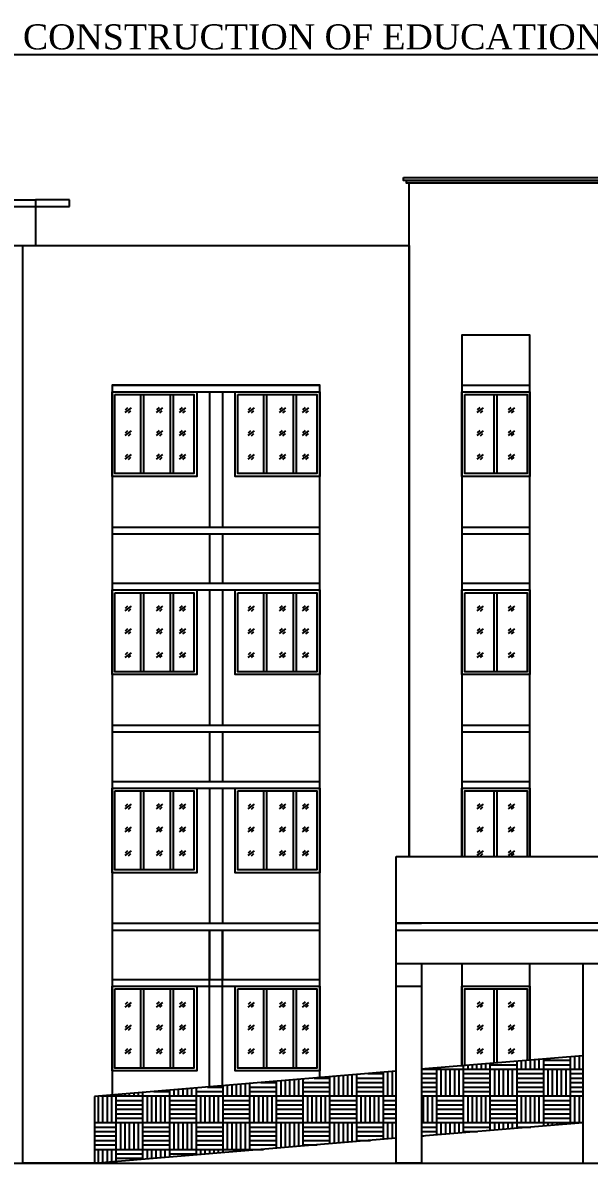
# Model space of a CAD drawing. Header units: metres. Extents: x -53 to 471, y -924 to -843.
# Drawn here: x 402.96 to 413.14, y -863.44 to -842.95 of the extents above; entities that cross this region are included whole.
import ezdxf

# ---------------------------------------------------------------- set-up
doc = ezdxf.new("R2010")
doc.units = ezdxf.units.M
doc.header["$MEASUREMENT"] = 0
doc.styles.add('Isa-', font='times.ttf')

msp = doc.modelspace()

# ---------------------------------------------------------------- hatches: boundary and pattern name
h = msp.add_hatch()
h.set_pattern_fill('AR-PARQ1', color=256, scale=0.04, style=0)
h.set_pattern_definition([(90, (0, 0.3327), (-0.48, 0.48), [0.48, -0.48]), (90, (0.08, 0.3327), (-0.48, 0.48), [0.48, -0.48]), (90, (0.16, 0.3327), (-0.48, 0.48), [0.48, -0.48]), (90, (0.24, 0.3327), (-0.48, 0.48), [0.48, -0.48]), (90, (0.32, 0.3327), (-0.48, 0.48), [0.48, -0.48]), (90, (0.4, 0.3327), (-0.48, 0.48), [0.48, -0.48]), (90, (0.48, 0.3327), (-0.48, 0.48), [0.48, -0.48]), (0, (0, 0.8127), (0.48, -0.48), [0.48, -0.48]), (0, (0, 0.8927), (0.48, -0.48), [0.48, -0.48]), (0, (0, 0.9727), (0.48, -0.48), [0.48, -0.48]), (0, (0, 1.0527), (0.48, -0.48), [0.48, -0.48]), (0, (0, 1.1327), (0.48, -0.48), [0.48, -0.48]), (0, (0, 1.2127), (0.48, -0.48), [0.48, -0.48]), (0, (0, 1.2927), (0.48, -0.48), [0.48, -0.48])])
h.paths.add_polyline_path([(404.30186, -863.43573), (409.67195, -862.98822), (409.67195, -861.78406), (404.25195, -862.23573), (404.25195, -863.43573)])
h.paths.add_polyline_path([(413.02195, -862.70905), (413.02195, -861.50489), (410.12195, -861.74656), (410.12195, -862.95072)])
h.paths.add_polyline_path([(413.47195, -861.48573), (413.47195, -862.68573), (415.25195, -862.68573), (415.25195, -861.48573)])

# ---------------------------------------------------------------- linework, layer by layer
at = {"color": 38, "ltscale": 3}
msp.add_line((409.90195, -845.72573), (413.25195, -845.72573), dxfattribs=at)
for p, q in [((394.15195, -846.12573), (403.19195, -846.12573)), ((394.15195, -846.24573), (403.19195, -846.24573)), ((403.80195, -846.12573), (403.19195, -846.12573)), ((403.19195, -846.12573), (403.19195, -846.24573)), ((403.19195, -846.24573), (403.19195, -846.94573)), ((403.19195, -846.24573), (403.80195, -846.24573)), ((403.80195, -846.24573), (403.80195, -846.12573)), ((391.22195, -846.94573), (409.90195, -846.94573)), ((391.83195, -846.94573), (409.90195, -846.94573)), ((409.90195, -849.45573), (409.90195, -848.56573)), ((404.56695, -849.45573), (408.29695, -849.45573)), ((410.85195, -849.45573), (412.07195, -849.45573)), ((404.56695, -849.57573), (408.29695, -849.57573)), ((406.31695, -849.57573), (406.31695, -852.00573)), ((406.54695, -849.57573), (406.54695, -852.00573)), ((409.90195, -852.00573), (409.90195, -849.57573)), ((410.85195, -849.57573), (412.07195, -849.57573)), ((404.79998, -849.94972), (404.91435, -849.86554)), ((404.8055, -849.90071), (404.85088, -849.85832)), ((404.85878, -849.95393), (404.90318, -849.91549)), ((405.3651, -849.94972), (405.47947, -849.86554)), ((405.37062, -849.90071), (405.416, -849.85832)), ((405.4239, -849.95393), (405.4683, -849.91549)), ((405.77859, -849.94972), (405.89296, -849.86554)), ((405.78411, -849.90071), (405.82949, -849.85832)), ((405.83739, -849.95393), (405.88179, -849.91549)), ((407.00998, -849.94972), (407.12435, -849.86554)), ((407.0155, -849.90071), (407.06088, -849.85832)), ((407.06878, -849.95393), (407.11318, -849.91549)), ((407.5751, -849.94972), (407.68947, -849.86554)), ((407.58062, -849.90071), (407.626, -849.85832)), ((407.6339, -849.95393), (407.6783, -849.91549)), ((407.98859, -849.94972), (408.10296, -849.86554)), ((407.99411, -849.90071), (408.03949, -849.85832)), ((408.04739, -849.95393), (408.09179, -849.91549)), ((404.79998, -850.36058), (404.91435, -850.27641)), ((404.8055, -850.31157), (404.85088, -850.26919)), ((404.85878, -850.36479), (404.90318, -850.32636)), ((405.3651, -850.36058), (405.47947, -850.27641)), ((405.37062, -850.31157), (405.416, -850.26919)), ((405.4239, -850.36479), (405.4683, -850.32636)), ((405.77859, -850.36058), (405.89296, -850.27641)), ((405.78411, -850.31157), (405.82949, -850.26919)), ((405.83739, -850.36479), (405.88179, -850.32636)), ((407.00998, -850.36058), (407.12435, -850.27641)), ((407.0155, -850.31157), (407.06088, -850.26919)), ((407.06878, -850.36479), (407.11318, -850.32636)), ((407.5751, -850.36058), (407.68947, -850.27641)), ((407.58062, -850.31157), (407.626, -850.26919)), ((407.6339, -850.36479), (407.6783, -850.32636)), ((407.98859, -850.36058), (408.10296, -850.27641)), ((407.99411, -850.31157), (408.03949, -850.26919)), ((408.04739, -850.36479), (408.09179, -850.32636)), ((404.79998, -850.78688), (404.91435, -850.70271)), ((404.8055, -850.73787), (404.85088, -850.69548)), ((404.85878, -850.79109), (404.90318, -850.75265)), ((405.3651, -850.78688), (405.47947, -850.70271)), ((405.37062, -850.73787), (405.416, -850.69548)), ((405.4239, -850.79109), (405.4683, -850.75265)), ((405.77859, -850.78688), (405.89296, -850.70271)), ((405.78411, -850.73787), (405.82949, -850.69548)), ((405.83739, -850.79109), (405.88179, -850.75265)), ((407.00998, -850.78688), (407.12435, -850.70271)), ((407.0155, -850.73787), (407.06088, -850.69548)), ((407.06878, -850.79109), (407.11318, -850.75265)), ((407.5751, -850.78688), (407.68947, -850.70271)), ((407.58062, -850.73787), (407.626, -850.69548)), ((407.6339, -850.79109), (407.6783, -850.75265)), ((407.98859, -850.78688), (408.10296, -850.70271)), ((407.99411, -850.73787), (408.03949, -850.69548)), ((408.04739, -850.79109), (408.09179, -850.75265)), ((404.56695, -852.00573), (408.29695, -852.00573)), ((404.56695, -852.12573), (408.29695, -852.12573)), ((406.31695, -852.12573), (406.31695, -853.01573)), ((406.54695, -852.12573), (406.54695, -853.01573)), ((409.90195, -853.01573), (409.90195, -852.12573)), ((410.85195, -852.00573), (412.07195, -852.00573)), ((410.85195, -852.12573), (412.07195, -852.12573)), ((404.56695, -853.01573), (408.29695, -853.01573)), ((410.85195, -853.01573), (412.07195, -853.01573)), ((404.56695, -853.13573), (408.29695, -853.13573)), ((406.31695, -853.13573), (406.31695, -855.56573)), ((406.54695, -853.13573), (406.54695, -855.56573)), ((409.90195, -855.56573), (409.90195, -853.13573)), ((410.85195, -853.13573), (412.07195, -853.13573)), ((404.79998, -853.50972), (404.91435, -853.42554)), ((404.8055, -853.46071), (404.85088, -853.41832)), ((405.3651, -853.50972), (405.47947, -853.42554)), ((405.37062, -853.46071), (405.416, -853.41832)), ((405.77859, -853.50972), (405.89296, -853.42554)), ((405.78411, -853.46071), (405.82949, -853.41832)), ((407.00998, -853.50972), (407.12435, -853.42554)), ((407.0155, -853.46071), (407.06088, -853.41832)), ((407.5751, -853.50972), (407.68947, -853.42554)), ((407.58062, -853.46071), (407.626, -853.41832)), ((407.98859, -853.50972), (408.10296, -853.42554)), ((407.99411, -853.46071), (408.03949, -853.41832)), ((404.85878, -853.51393), (404.90318, -853.47549)), ((405.4239, -853.51393), (405.4683, -853.47549)), ((405.83739, -853.51393), (405.88179, -853.47549)), ((407.06878, -853.51393), (407.11318, -853.47549)), ((407.6339, -853.51393), (407.6783, -853.47549)), ((408.04739, -853.51393), (408.09179, -853.47549)), ((404.79998, -853.92058), (404.91435, -853.83641)), ((404.8055, -853.87157), (404.85088, -853.82919)), ((405.3651, -853.92058), (405.47947, -853.83641)), ((405.37062, -853.87157), (405.416, -853.82919)), ((405.77859, -853.92058), (405.89296, -853.83641)), ((405.78411, -853.87157), (405.82949, -853.82919)), ((407.00998, -853.92058), (407.12435, -853.83641)), ((407.0155, -853.87157), (407.06088, -853.82919)), ((407.5751, -853.92058), (407.68947, -853.83641)), ((407.58062, -853.87157), (407.626, -853.82919)), ((407.98859, -853.92058), (408.10296, -853.83641)), ((407.99411, -853.87157), (408.03949, -853.82919)), ((404.85878, -853.92479), (404.90318, -853.88636)), ((405.4239, -853.92479), (405.4683, -853.88636)), ((405.83739, -853.92479), (405.88179, -853.88636)), ((407.06878, -853.92479), (407.11318, -853.88636)), ((407.6339, -853.92479), (407.6783, -853.88636)), ((408.04739, -853.92479), (408.09179, -853.88636)), ((404.79998, -854.34688), (404.91435, -854.26271)), ((404.8055, -854.29787), (404.85088, -854.25548)), ((404.85878, -854.35109), (404.90318, -854.31265)), ((405.3651, -854.34688), (405.47947, -854.26271)), ((405.37062, -854.29787), (405.416, -854.25548)), ((405.4239, -854.35109), (405.4683, -854.31265)), ((405.77859, -854.34688), (405.89296, -854.26271)), ((405.78411, -854.29787), (405.82949, -854.25548)), ((405.83739, -854.35109), (405.88179, -854.31265)), ((407.00998, -854.34688), (407.12435, -854.26271)), ((407.0155, -854.29787), (407.06088, -854.25548)), ((407.06878, -854.35109), (407.11318, -854.31265)), ((407.5751, -854.34688), (407.68947, -854.26271)), ((407.58062, -854.29787), (407.626, -854.25548)), ((407.6339, -854.35109), (407.6783, -854.31265)), ((407.98859, -854.34688), (408.10296, -854.26271)), ((407.99411, -854.29787), (408.03949, -854.25548)), ((408.04739, -854.35109), (408.09179, -854.31265)), ((404.56695, -855.56573), (408.29695, -855.56573)), ((404.56695, -855.68573), (408.29695, -855.68573)), ((406.31695, -855.68573), (406.31695, -856.57573)), ((406.54695, -855.68573), (406.54695, -856.57573)), ((409.90195, -856.57573), (409.90195, -855.68573)), ((410.85195, -855.56573), (412.07195, -855.56573)), ((410.85195, -855.68573), (412.07195, -855.68573)), ((404.56695, -856.57573), (408.29695, -856.57573)), ((404.56695, -856.69573), (408.29695, -856.69573)), ((406.31695, -856.69573), (406.31695, -859.12573)), ((406.54695, -856.69573), (406.54695, -859.12573)), ((409.90195, -857.92573), (409.90195, -856.69573)), ((410.85195, -856.57573), (412.07195, -856.57573)), ((410.85195, -856.69573), (412.07195, -856.69573)), ((404.79998, -857.06972), (404.91435, -856.98554)), ((404.8055, -857.02071), (404.85088, -856.97832)), ((404.85878, -857.07393), (404.90318, -857.03549)), ((405.3651, -857.06972), (405.47947, -856.98554)), ((405.37062, -857.02071), (405.416, -856.97832)), ((405.4239, -857.07393), (405.4683, -857.03549)), ((405.77859, -857.06972), (405.89296, -856.98554)), ((405.78411, -857.02071), (405.82949, -856.97832)), ((405.83739, -857.07393), (405.88179, -857.03549)), ((407.00998, -857.06972), (407.12435, -856.98554)), ((407.0155, -857.02071), (407.06088, -856.97832)), ((407.06878, -857.07393), (407.11318, -857.03549)), ((407.5751, -857.06972), (407.68947, -856.98554)), ((407.58062, -857.02071), (407.626, -856.97832)), ((407.6339, -857.07393), (407.6783, -857.03549)), ((407.98859, -857.06972), (408.10296, -856.98554)), ((407.99411, -857.02071), (408.03949, -856.97832)), ((408.04739, -857.07393), (408.09179, -857.03549)), ((404.79998, -857.48058), (404.91435, -857.39641)), ((404.8055, -857.43157), (404.85088, -857.38919)), ((404.85878, -857.48479), (404.90318, -857.44636)), ((405.3651, -857.48058), (405.47947, -857.39641)), ((405.37062, -857.43157), (405.416, -857.38919)), ((405.4239, -857.48479), (405.4683, -857.44636)), ((405.77859, -857.48058), (405.89296, -857.39641)), ((405.78411, -857.43157), (405.82949, -857.38919)), ((405.83739, -857.48479), (405.88179, -857.44636)), ((407.00998, -857.48058), (407.12435, -857.39641)), ((407.0155, -857.43157), (407.06088, -857.38919)), ((407.06878, -857.48479), (407.11318, -857.44636)), ((407.5751, -857.48058), (407.68947, -857.39641)), ((407.58062, -857.43157), (407.626, -857.38919)), ((407.6339, -857.48479), (407.6783, -857.44636)), ((407.98859, -857.48058), (408.10296, -857.39641)), ((407.99411, -857.43157), (408.03949, -857.38919)), ((408.04739, -857.48479), (408.09179, -857.44636)), ((404.79998, -857.90688), (404.91435, -857.82271)), ((404.8055, -857.85787), (404.85088, -857.81548)), ((404.85878, -857.91109), (404.90318, -857.87265)), ((405.3651, -857.90688), (405.47947, -857.82271)), ((405.37062, -857.85787), (405.416, -857.81548)), ((405.4239, -857.91109), (405.4683, -857.87265)), ((405.77859, -857.90688), (405.89296, -857.82271)), ((405.78411, -857.85787), (405.82949, -857.81548)), ((405.83739, -857.91109), (405.88179, -857.87265)), ((407.00998, -857.90688), (407.12435, -857.82271)), ((407.0155, -857.85787), (407.06088, -857.81548)), ((407.06878, -857.91109), (407.11318, -857.87265)), ((407.5751, -857.90688), (407.68947, -857.82271)), ((407.58062, -857.85787), (407.626, -857.81548)), ((407.6339, -857.91109), (407.6783, -857.87265)), ((407.98859, -857.90688), (408.10296, -857.82271)), ((407.99411, -857.85787), (408.03949, -857.81548)), ((408.04739, -857.91109), (408.09179, -857.87265)), ((404.56695, -859.12573), (408.29695, -859.12573)), ((404.56695, -859.24573), (408.29695, -859.24573)), ((406.31695, -862.06364), (406.31695, -859.24573)), ((406.31695, -859.24573), (406.31695, -860.13573)), ((406.54695, -862.04448), (406.54695, -859.24573)), ((406.54695, -859.24573), (406.54695, -860.13573)), ((404.56695, -860.13573), (408.29695, -860.13573)), ((404.56695, -860.25573), (408.29695, -860.25573)), ((404.79998, -860.62972), (404.91435, -860.54554)), ((404.8055, -860.58071), (404.85088, -860.53832)), ((404.85878, -860.63393), (404.90318, -860.59549)), ((405.3651, -860.62972), (405.47947, -860.54554)), ((405.37062, -860.58071), (405.416, -860.53832)), ((405.4239, -860.63393), (405.4683, -860.59549)), ((405.77859, -860.62972), (405.89296, -860.54554)), ((405.78411, -860.58071), (405.82949, -860.53832)), ((405.83739, -860.63393), (405.88179, -860.59549)), ((407.00998, -860.62972), (407.12435, -860.54554)), ((407.0155, -860.58071), (407.06088, -860.53832)), ((407.06878, -860.63393), (407.11318, -860.59549)), ((407.5751, -860.62972), (407.68947, -860.54554)), ((407.58062, -860.58071), (407.626, -860.53832)), ((407.6339, -860.63393), (407.6783, -860.59549)), ((407.98859, -860.62972), (408.10296, -860.54554)), ((407.99411, -860.58071), (408.03949, -860.53832)), ((408.04739, -860.63393), (408.09179, -860.59549)), ((404.79998, -861.04058), (404.91435, -860.95641)), ((404.8055, -860.99157), (404.85088, -860.94919)), ((404.85878, -861.04479), (404.90318, -861.00636)), ((405.3651, -861.04058), (405.47947, -860.95641)), ((405.37062, -860.99157), (405.416, -860.94919)), ((405.4239, -861.04479), (405.4683, -861.00636)), ((405.77859, -861.04058), (405.89296, -860.95641)), ((405.78411, -860.99157), (405.82949, -860.94919)), ((405.83739, -861.04479), (405.88179, -861.00636)), ((407.00998, -861.04058), (407.12435, -860.95641)), ((407.0155, -860.99157), (407.06088, -860.94919)), ((407.06878, -861.04479), (407.11318, -861.00636)), ((407.5751, -861.04058), (407.68947, -860.95641)), ((407.58062, -860.99157), (407.626, -860.94919)), ((407.6339, -861.04479), (407.6783, -861.00636)), ((407.98859, -861.04058), (408.10296, -860.95641)), ((407.99411, -860.99157), (408.03949, -860.94919)), ((408.04739, -861.04479), (408.09179, -861.00636)), ((404.79998, -861.46688), (404.91435, -861.38271)), ((404.8055, -861.41787), (404.85088, -861.37548)), ((405.3651, -861.46688), (405.47947, -861.38271)), ((405.37062, -861.41787), (405.416, -861.37548)), ((405.77859, -861.46688), (405.89296, -861.38271)), ((405.78411, -861.41787), (405.82949, -861.37548)), ((407.00998, -861.46688), (407.12435, -861.38271)), ((407.0155, -861.41787), (407.06088, -861.37548)), ((407.5751, -861.46688), (407.68947, -861.38271)), ((407.58062, -861.41787), (407.626, -861.37548)), ((407.98859, -861.46688), (408.10296, -861.38271)), ((407.99411, -861.41787), (408.03949, -861.37548)), ((404.85878, -861.47109), (404.90318, -861.43265)), ((405.4239, -861.47109), (405.4683, -861.43265)), ((405.83739, -861.47109), (405.88179, -861.43265)), ((407.06878, -861.47109), (407.11318, -861.43265)), ((407.6339, -861.47109), (407.6783, -861.43265)), ((408.04739, -861.47109), (408.09179, -861.43265)), ((413.02195, -861.50489), (410.11294, -861.74731)), ((409.67195, -861.78406), (404.25195, -862.23573)), ((404.25195, -862.23573), (404.25195, -863.43573)), ((413.02195, -862.70905), (410.12195, -862.95072)), ((409.67195, -862.98822), (404.30186, -863.43573)), ((389.82699, -863.43573), (446.3927, -863.43573))]:
    msp.add_line(p, q)
at = {"color": 50}
for p, q in [((405.08467, -851.04573), (405.08467, -849.62573)), ((405.13467, -851.04573), (405.13467, -849.62573)), ((405.6171, -851.04573), (405.6171, -849.62573)), ((405.6671, -851.04573), (405.6671, -849.62573)), ((407.29467, -851.04573), (407.29467, -849.62573)), ((407.34467, -851.04573), (407.34467, -849.62573)), ((407.8271, -851.04573), (407.8271, -849.62573)), ((407.8771, -851.04573), (407.8771, -849.62573)), ((405.08467, -854.60573), (405.08467, -853.18573)), ((405.13467, -854.60573), (405.13467, -853.18573)), ((405.6171, -854.60573), (405.6171, -853.18573)), ((405.6671, -854.60573), (405.6671, -853.18573)), ((407.29467, -854.60573), (407.29467, -853.18573)), ((407.34467, -854.60573), (407.34467, -853.18573)), ((407.8271, -854.60573), (407.8271, -853.18573)), ((407.8771, -854.60573), (407.8771, -853.18573)), ((405.08467, -858.16573), (405.08467, -856.74573)), ((405.13467, -858.16573), (405.13467, -856.74573)), ((405.6171, -858.16573), (405.6171, -856.74573)), ((405.6671, -858.16573), (405.6671, -856.74573)), ((407.29467, -858.16573), (407.29467, -856.74573)), ((407.34467, -858.16573), (407.34467, -856.74573)), ((407.8271, -858.16573), (407.8271, -856.74573)), ((407.8771, -858.16573), (407.8771, -856.74573)), ((405.08467, -861.72573), (405.08467, -860.30573)), ((405.13467, -861.72573), (405.13467, -860.30573)), ((405.6171, -861.72573), (405.6171, -860.30573)), ((405.6671, -861.72573), (405.6671, -860.30573)), ((407.29467, -861.72573), (407.29467, -860.30573)), ((407.34467, -861.72573), (407.34467, -860.30573)), ((407.8271, -861.72573), (407.8271, -860.30573)), ((407.8771, -861.72573), (407.8771, -860.30573))]:
    msp.add_line(p, q, dxfattribs=at)
at = {"lineweight": -3}
for p, q in [((410.85195, -849.57573), (412.07195, -849.57573)), ((411.12521, -849.94972), (411.23958, -849.86554)), ((411.13073, -849.90071), (411.17611, -849.85832)), ((411.18401, -849.95393), (411.22841, -849.91549)), ((411.68442, -849.94972), (411.79879, -849.86554)), ((411.68994, -849.90071), (411.73532, -849.85832)), ((411.74321, -849.95393), (411.78762, -849.91549)), ((411.12521, -850.36058), (411.23958, -850.27641)), ((411.13073, -850.31157), (411.17611, -850.26919)), ((411.18401, -850.36479), (411.22841, -850.32636)), ((411.68442, -850.36058), (411.79879, -850.27641)), ((411.68994, -850.31157), (411.73532, -850.26919)), ((411.74321, -850.36479), (411.78762, -850.32636)), ((411.12521, -850.78688), (411.23958, -850.70271)), ((411.13073, -850.73787), (411.17611, -850.69548)), ((411.18401, -850.79109), (411.22841, -850.75265)), ((411.68442, -850.78688), (411.79879, -850.70271)), ((411.68994, -850.73787), (411.73532, -850.69548)), ((411.74321, -850.79109), (411.78762, -850.75265)), ((410.85195, -853.13573), (412.07195, -853.13573)), ((411.12521, -853.50972), (411.23958, -853.42554)), ((411.13073, -853.46071), (411.17611, -853.41832)), ((411.68442, -853.50972), (411.79879, -853.42554)), ((411.68994, -853.46071), (411.73532, -853.41832)), ((411.18401, -853.51393), (411.22841, -853.47549)), ((411.74321, -853.51393), (411.78762, -853.47549)), ((411.12521, -853.92058), (411.23958, -853.83641)), ((411.13073, -853.87157), (411.17611, -853.82919)), ((411.68442, -853.92058), (411.79879, -853.83641)), ((411.68994, -853.87157), (411.73532, -853.82919)), ((411.18401, -853.92479), (411.22841, -853.88636)), ((411.74321, -853.92479), (411.78762, -853.88636)), ((411.12521, -854.34688), (411.23958, -854.26271)), ((411.13073, -854.29787), (411.17611, -854.25548)), ((411.18401, -854.35109), (411.22841, -854.31265)), ((411.68442, -854.34688), (411.79879, -854.26271)), ((411.68994, -854.29787), (411.73532, -854.25548)), ((411.74321, -854.35109), (411.78762, -854.31265)), ((410.85195, -856.69573), (412.07195, -856.69573)), ((411.12521, -857.06972), (411.23958, -856.98554)), ((411.13073, -857.02071), (411.17611, -856.97832)), ((411.18401, -857.07393), (411.22841, -857.03549)), ((411.68442, -857.06972), (411.79879, -856.98554)), ((411.68994, -857.02071), (411.73532, -856.97832)), ((411.74321, -857.07393), (411.78762, -857.03549)), ((411.12521, -857.48058), (411.23958, -857.39641)), ((411.13073, -857.43157), (411.17611, -857.38919)), ((411.18401, -857.48479), (411.22841, -857.44636)), ((411.68442, -857.48058), (411.79879, -857.39641)), ((411.68994, -857.43157), (411.73532, -857.38919)), ((411.74321, -857.48479), (411.78762, -857.44636)), ((411.12521, -857.90688), (411.23958, -857.82271)), ((411.13073, -857.85787), (411.17611, -857.81548)), ((411.18401, -857.91109), (411.22841, -857.87265)), ((411.68442, -857.90688), (411.79879, -857.82271)), ((411.68994, -857.85787), (411.73532, -857.81548)), ((411.74321, -857.91109), (411.78762, -857.87265)), ((409.67195, -859.24573), (426.67195, -859.24573)), ((409.67195, -859.84573), (426.67195, -859.84573)), ((411.12521, -860.62972), (411.23958, -860.54554)), ((411.13073, -860.58071), (411.17611, -860.53832)), ((411.18401, -860.63393), (411.22841, -860.59549)), ((411.68442, -860.62972), (411.79879, -860.54554)), ((411.68994, -860.58071), (411.73532, -860.53832)), ((411.74321, -860.63393), (411.78762, -860.59549)), ((411.12521, -861.04058), (411.23958, -860.95641)), ((411.13073, -860.99157), (411.17611, -860.94919)), ((411.18401, -861.04479), (411.22841, -861.00636)), ((411.68442, -861.04058), (411.79879, -860.95641)), ((411.68994, -860.99157), (411.73532, -860.94919)), ((411.74321, -861.04479), (411.78762, -861.00636)), ((411.12521, -861.46688), (411.23958, -861.38271)), ((411.13073, -861.41787), (411.17611, -861.37548)), ((411.68442, -861.46688), (411.79879, -861.38271)), ((411.68994, -861.41787), (411.73532, -861.37548)), ((411.18401, -861.47109), (411.22841, -861.43265)), ((411.74321, -861.47109), (411.78762, -861.43265))]:
    msp.add_line(p, q, dxfattribs=at)
at = {"color": 50, "lineweight": -3}
for p, q in [((411.43219, -851.04573), (411.43219, -849.62573)), ((411.48219, -851.04573), (411.48219, -849.62573)), ((411.43219, -854.60573), (411.43219, -853.18573)), ((411.48219, -854.60573), (411.48219, -853.18573)), ((411.43219, -857.92573), (411.43219, -856.74573)), ((411.48219, -857.92573), (411.48219, -856.74573)), ((411.43219, -861.63737), (411.43219, -860.30573)), ((411.48219, -861.63321), (411.48219, -860.30573))]:
    msp.add_line(p, q, dxfattribs=at)
at = {"color": 4, "ltscale": 3}
msp.add_line((413.02195, -859.84573), (413.02195, -863.43573), dxfattribs=at)
at = {"color": 3, "lineweight": -3}
msp.add_line((409.67195, -860.25573), (410.12195, -860.25573), dxfattribs=at)
at = {"color": 38, "ltscale": 3}
for points in [[(409.80195, -845.72573), (413.35195, -845.72573), (413.35195, -845.77573), (409.80195, -845.77573)], [(409.85195, -845.77573), (413.30195, -845.77573), (413.30195, -845.82573), (409.85195, -845.82573)]]:
    msp.add_lwpolyline(points, close=True, dxfattribs=at)
at = {"color": 32}
for points in [[(409.90195, -857.92573), (409.90195, -845.82573)], [(404.64, -863.43573), (402.96195, -863.43573), (402.96195, -846.94573), (409.90195, -846.94573), (409.90195, -857.92573)], [(412.07195, -857.92573), (412.07195, -848.55573), (410.85195, -848.55573), (410.85195, -857.92573)], [(408.29695, -861.89864), (408.29695, -861.89864), (408.29695, -861.89864), (408.29695, -849.45573), (404.56695, -849.45573), (404.56695, -862.20948)]]:
    msp.add_lwpolyline(points, dxfattribs=at)
at = {"color": 50}
for points in [[(404.56695, -849.57573), (406.08695, -849.57573), (406.08695, -851.09573), (404.56695, -851.09573)], [(404.61695, -849.62573), (406.03695, -849.62573), (406.03695, -851.04573), (404.61695, -851.04573)], [(406.77695, -849.57573), (408.29695, -849.57573), (408.29695, -851.09573), (406.77695, -851.09573)], [(406.82695, -849.62573), (408.24695, -849.62573), (408.24695, -851.04573), (406.82695, -851.04573)], [(404.56695, -853.13573), (406.08695, -853.13573), (406.08695, -854.65573), (404.56695, -854.65573)], [(404.61695, -853.18573), (406.03695, -853.18573), (406.03695, -854.60573), (404.61695, -854.60573)], [(406.77695, -853.13573), (408.29695, -853.13573), (408.29695, -854.65573), (406.77695, -854.65573)], [(406.82695, -853.18573), (408.24695, -853.18573), (408.24695, -854.60573), (406.82695, -854.60573)], [(404.56695, -856.69573), (406.08695, -856.69573), (406.08695, -858.21573), (404.56695, -858.21573)], [(406.77695, -856.69573), (408.29695, -856.69573), (408.29695, -858.21573), (406.77695, -858.21573)], [(404.61695, -856.74573), (406.03695, -856.74573), (406.03695, -858.16573), (404.61695, -858.16573)], [(406.82695, -856.74573), (408.24695, -856.74573), (408.24695, -858.16573), (406.82695, -858.16573)], [(404.56695, -860.25573), (406.08695, -860.25573), (406.08695, -861.77573), (404.56695, -861.77573)], [(404.61695, -860.30573), (406.03695, -860.30573), (406.03695, -861.72573), (404.61695, -861.72573)], [(406.77695, -860.25573), (408.29695, -860.25573), (408.29695, -861.77573), (406.77695, -861.77573)], [(406.82695, -860.30573), (408.24695, -860.30573), (408.24695, -861.72573), (406.82695, -861.72573)]]:
    msp.add_lwpolyline(points, close=True, dxfattribs=at)
at = {"color": 50, "lineweight": -3}
for points in [[(410.85195, -849.57573), (412.07195, -849.57573), (412.07195, -851.09573), (410.85195, -851.09573)], [(410.90195, -849.62573), (412.02195, -849.62573), (412.02195, -851.04573), (410.90195, -851.04573)], [(410.85195, -853.13573), (412.07195, -853.13573), (412.07195, -854.65573), (410.85195, -854.65573)], [(410.90195, -853.18573), (412.02195, -853.18573), (412.02195, -854.60573), (410.90195, -854.60573)]]:
    msp.add_lwpolyline(points, close=True, dxfattribs=at)
for points in [[(410.85195, -857.92573), (410.85195, -856.69573), (412.07195, -856.69573), (412.07195, -857.92573)], [(410.90195, -857.92573), (410.90195, -856.74573), (412.02195, -856.74573), (412.02195, -857.92573)], [(410.85195, -861.68573), (410.85195, -860.25573), (412.07195, -860.25573), (412.07195, -861.58406)], [(410.90195, -861.68156), (410.90195, -860.30573), (412.02195, -860.30573), (412.02195, -861.58823)]]:
    msp.add_lwpolyline(points, dxfattribs=at)
at = {"color": 3, "lineweight": -3}
msp.add_lwpolyline([(409.67195, -857.92573), (426.67195, -857.92573), (426.67195, -859.12573), (409.67195, -859.12573)], close=True, dxfattribs=at)
msp.add_lwpolyline([(410.12195, -859.84573), (410.12195, -863.43573), (409.67195, -863.43573), (409.67195, -859.12573), (410.12195, -859.12573)], dxfattribs=at)
at = {"color": 4}
for points in [[(410.85195, -859.84573), (410.85195, -861.68573), (410.85195, -861.68573), (410.85195, -861.68573)], [(412.07195, -861.58406), (412.07195, -859.84573)]]:
    msp.add_lwpolyline(points, dxfattribs=at)
at = {"color": 4, "lineweight": -3}
msp.add_lwpolyline([(410.85195, -860.25573), (410.85195, -861.68573), (410.85195, -861.68573)], dxfattribs=at)

# ---------------------------------------------------------------- texts
at = {"color": 2, "lineweight": -3, "style": 'Isa-'}
msp.add_text('%%UPLAN SHOWING THE PROPOSED ADDITIONAL CONSTRUCTION OF EDUCATIONAL INSTITUTION BUILDING FOR DAKSHINA BHARAT HINDI PRACHAR SABHA (T) ', height=0.45, dxfattribs=at).set_placement((388.10586, -843.42194))

doc.saveas('drawing.dxf')
